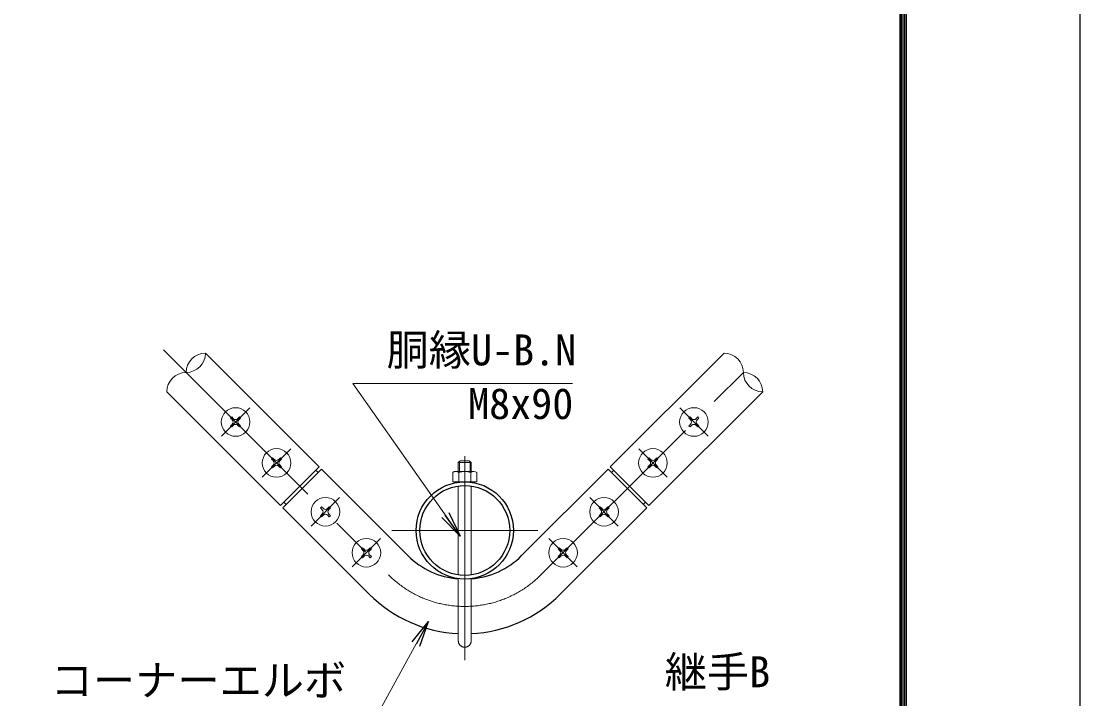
# Model space of a CAD drawing. Units: millimetres, scale not verified. Extents: x -4200 to 4200, y -2970 to 2970.
# Drawn here: x 2555 to 4200, y -161 to 893 of the extents above; entities that cross this region are included whole.
import ezdxf
from ezdxf.enums import TextEntityAlignment as Align

# ---------------------------------------------------------------- set-up
doc = ezdxf.new("R2010")
doc.units = ezdxf.units.MM
doc.header["$LTSCALE"] = 10
doc.linetypes.add('DASHED', pattern=[7.5, 6, -1.5])
doc.linetypes.add('USER1', pattern=[50.8, 31.75, -6.35, 6.35, -6.35])
for name, color, linetype, lineweight in [('0-0_D-STR1', 1, 'Continuous', 25), ('0-1_D-STR3', 3, 'Continuous', 13), ('0-2_D-BMK', 2, 'USER1', 13), ('0-3_D-STR-DIM', 7, 'Continuous', 13), ('0-9_D-STR-TXT', 7, 'Continuous', 13), ('0-C_D-TTL', 7, 'Continuous', 25)]:
    doc.layers.add(name, color=color, linetype=linetype, lineweight=lineweight)
doc.layers.add('0-4_0', color=7, linetype='Continuous')
doc.styles.add('ＭＳ ゴシック', font='')
doc.styles.get('ＭＳ ゴシック').set_extended_font_data('MS Gothic')

# ---------------------------------------------------------------- blocks, each defined once
blk = doc.blocks.new('_Open')
at = {"layer": '0-4_0'}
blk.add_line((-10, 1.667), (0, 0), dxfattribs=at)
blk.add_lwpolyline([(-10, -1.667), (0, 0), (-10, 0)], dxfattribs=at)

msp = doc.modelspace()

# ---------------------------------------------------------------- linework, layer by layer
at = {"layer": '0-0_D-STR1'}
for p, q in [((3017.95, 199.49), (2841.18, 376.26)), ((3470.5, 199.49), (3647.28, 376.26)), ((2957.85, 139.38), (2781.07, 316.16)), ((3530.6, 139.38), (3707.38, 316.16)), ((3017.95, 199.49), (2957.85, 139.38)), ((3470.5, 199.49), (3530.6, 139.38)), ((2961.38, 135.85), (3021.49, 195.95)), ((3021.49, 195.95), (3155.84, 61.6)), ((3332.61, 61.6), (3466.96, 195.95)), ((3466.96, 195.95), (3527.07, 135.85)), ((2961.38, 135.85), (3095.73, 1.5)), ((3392.72, 1.5), (3527.07, 135.85))]:
    msp.add_line(p, q, dxfattribs=at)
for radius in [75.62, 69.88]:
    msp.add_circle((3244.23, 100.62), radius, dxfattribs=at)
for radius, start, end in [(125, 225, 265.41143), (125, 274.58857, 315), (210, 225, 267.2706), (210, 272.7294, 315)]:
    msp.add_arc((3244.23, 149.99), radius, start, end, dxfattribs=at)
at = {"layer": '0-1_D-STR3'}
for p, q in [((2881.99, 277.07), (2880.26, 275.34)), ((2883.05, 272.46), (2880.26, 275.34)), ((2880.26, 263.29), (2883.05, 266.17)), ((2884.88, 274.28), (2881.99, 277.07)), ((2881.99, 261.56), (2884.88, 264.35)), ((2894.05, 277.07), (2891.16, 274.28)), ((2891.16, 264.35), (2894.05, 261.56)), ((2895.78, 275.34), (2892.99, 272.46)), ((2892.99, 266.17), (2895.78, 263.29)), ((2895.78, 275.34), (2894.05, 277.07)), ((3592.67, 275.34), (3594.4, 277.07)), ((3592.67, 275.34), (3595.46, 272.46)), ((3595.46, 266.17), (3592.67, 263.29)), ((3594.4, 277.07), (3597.29, 274.28)), ((3597.29, 264.35), (3594.4, 261.56)), ((3603.57, 274.28), (3606.46, 277.07)), ((3606.46, 261.56), (3603.57, 264.35)), ((3605.4, 272.46), (3608.19, 275.34)), ((3608.19, 263.29), (3605.4, 266.17)), ((3606.46, 277.07), (3608.19, 275.34)), ((2881.99, 261.56), (2880.26, 263.29)), ((2895.78, 263.29), (2894.05, 261.56)), ((3592.67, 263.29), (3594.4, 261.56)), ((3606.46, 261.56), (3608.19, 263.29)), ((2945.63, 213.43), (2943.9, 211.7)), ((2946.69, 208.82), (2943.9, 211.7)), ((2943.9, 199.65), (2946.69, 202.53)), ((2945.63, 197.92), (2943.9, 199.65)), ((2948.52, 210.64), (2945.63, 213.43)), ((2945.63, 197.92), (2948.52, 200.71)), ((2957.69, 213.43), (2954.8, 210.64)), ((2954.8, 200.71), (2957.69, 197.92)), ((2959.42, 211.7), (2956.63, 208.82)), ((2956.63, 202.53), (2959.42, 199.65)), ((2959.42, 211.7), (2957.69, 213.43)), ((2959.42, 199.65), (2957.69, 197.92)), ((3234.23, 192.49), (3234.23, 206.06)), ((3235.98, 192.49), (3235.98, 207.81)), ((3237.23, 209.06), (3251.23, 209.06)), ((3254.23, 206.06), (3251.23, 209.06)), ((3252.48, 192.49), (3252.48, 207.81)), ((3254.23, 192.49), (3254.23, 206.06)), ((3529.03, 211.7), (3530.76, 213.43)), ((3529.03, 211.7), (3531.82, 208.82)), ((3531.82, 202.53), (3529.03, 199.65)), ((3529.03, 199.65), (3530.76, 197.92)), ((3530.76, 213.43), (3533.65, 210.64)), ((3533.65, 200.71), (3530.76, 197.92)), ((3539.93, 210.64), (3542.82, 213.43)), ((3542.82, 197.92), (3539.93, 200.71)), ((3541.76, 208.82), (3544.55, 211.7)), ((3544.55, 199.65), (3541.76, 202.53)), ((3542.82, 213.43), (3544.55, 211.7)), ((3542.82, 197.92), (3544.55, 199.65)), ((3012.65, 194.18), (3016.18, 190.65)), ((3225.48, 176.24), (3225.48, 190.74)), ((3229.42, 192.49), (3258.34, 192.49)), ((3234.85, 190.74), (3234.85, 176.24)), ((3253.6, 190.74), (3253.6, 176.24)), ((3262.98, 176.24), (3262.98, 190.74)), ((3475.8, 194.18), (3472.27, 190.65)), ((3225.48, 176.24), (3262.98, 176.24)), ((3234.23, 175.58), (3234.23, 176.24)), ((3234.23, 31.46), (3234.23, 169.77)), ((3254.23, 175.58), (3254.23, 176.24)), ((3254.23, 31.46), (3254.23, 169.77)), ((2963.15, 144.69), (2966.69, 141.15)), ((3021.65, 137.42), (3019.92, 135.69)), ((3022.71, 132.8), (3019.92, 135.69)), ((3024.53, 134.63), (3021.65, 137.42)), ((3033.7, 137.42), (3030.82, 134.63)), ((3035.43, 135.69), (3032.64, 132.8)), ((3033.7, 137.42), (3035.43, 135.69)), ((3454.75, 137.42), (3453.02, 135.69)), ((3455.81, 132.8), (3453.02, 135.69)), ((3457.64, 134.63), (3454.75, 137.42)), ((3466.81, 137.42), (3463.92, 134.63)), ((3468.54, 135.69), (3465.75, 132.8)), ((3466.81, 137.42), (3468.54, 135.69)), ((3525.3, 144.69), (3521.77, 141.15)), ((3019.92, 123.63), (3022.71, 126.52)), ((3019.92, 123.63), (3021.65, 121.9)), ((3021.65, 121.9), (3024.53, 124.69)), ((3030.82, 124.69), (3033.7, 121.9)), ((3032.64, 126.52), (3035.43, 123.63)), ((3035.43, 123.63), (3033.7, 121.9)), ((3453.02, 123.63), (3455.81, 126.52)), ((3453.02, 123.63), (3454.75, 121.9)), ((3454.75, 121.9), (3457.64, 124.69)), ((3463.92, 124.69), (3466.81, 121.9)), ((3465.75, 126.52), (3468.54, 123.63)), ((3468.54, 123.63), (3466.81, 121.9)), ((3085.28, 73.78), (3083.56, 72.05)), ((3086.34, 69.16), (3083.56, 72.05)), ((3088.17, 70.99), (3085.28, 73.78)), ((3097.34, 73.78), (3094.46, 70.99)), ((3099.07, 72.05), (3096.28, 69.16)), ((3097.34, 73.78), (3099.07, 72.05)), ((3391.11, 73.78), (3389.38, 72.05)), ((3392.17, 69.16), (3389.38, 72.05)), ((3394, 70.99), (3391.11, 73.78)), ((3403.17, 73.78), (3400.28, 70.99)), ((3404.9, 72.05), (3402.11, 69.16)), ((3403.17, 73.78), (3404.9, 72.05)), ((3083.56, 59.99), (3086.34, 62.88)), ((3083.56, 59.99), (3085.28, 58.26)), ((3085.28, 58.26), (3088.17, 61.05)), ((3094.46, 61.05), (3097.34, 58.26)), ((3096.28, 62.88), (3099.07, 59.99)), ((3099.07, 59.99), (3097.34, 58.26)), ((3389.38, 59.99), (3392.17, 62.88)), ((3389.38, 59.99), (3391.11, 58.26)), ((3391.11, 58.26), (3394, 61.05)), ((3400.28, 61.05), (3403.17, 58.26)), ((3402.11, 62.88), (3404.9, 59.99)), ((3404.9, 59.99), (3403.17, 58.26)), ((3234.23, -70.94), (3234.23, 25.65)), ((3254.23, -70.94), (3254.23, 25.65))]:
    msp.add_line(p, q, dxfattribs=at)
msp.add_lwpolyline([(3237.23, 209.06), (3234.23, 206.06), (3254.23, 206.06)], dxfattribs=at)
for centre in [(2888.02, 269.31), (3600.43, 269.31), (2951.66, 205.67), (3536.79, 205.67), (3027.67, 129.66), (3460.78, 129.66), (3091.31, 66.02), (3397.14, 66.02)]:
    msp.add_circle(centre, 22.25, dxfattribs=at)
for centre, radius, start, end in [((2879.68, 269.31), 4.61, 315, 45), ((2888.02, 277.65), 4.61, 225, 315), ((2888.02, 260.98), 4.61, 45, 135), ((2896.36, 269.31), 4.61, 135, 225), ((3592.09, 269.31), 4.61, 315, 45), ((3600.43, 277.65), 4.61, 225, 315), ((3600.43, 260.98), 4.61, 45, 135), ((3608.77, 269.31), 4.61, 135, 225), ((2943.32, 205.67), 4.61, 315, 45), ((2951.66, 214.01), 4.61, 225, 315), ((2951.66, 197.34), 4.61, 45, 135), ((2960, 205.67), 4.61, 135, 225), ((3528.45, 205.67), 4.61, 315, 45), ((3536.79, 214.01), 4.61, 225, 315), ((3536.79, 197.34), 4.61, 45, 135), ((3545.13, 205.67), 4.61, 135, 225), ((3230.16, 185.49), 7.04, 48.21899, 131.78101), ((3244.23, 166.5), 25.99, 68.85295, 111.14705), ((3258.29, 185.34), 7.15, 49.0514, 130.9486), ((3019.34, 129.66), 4.61, 315, 45), ((3027.67, 138), 4.61, 225, 315), ((3036.01, 129.66), 4.61, 135, 225), ((3452.44, 129.66), 4.61, 315, 45), ((3460.78, 138), 4.61, 225, 315), ((3469.12, 129.66), 4.61, 135, 225), ((3027.67, 121.32), 4.61, 45, 135), ((3460.78, 121.32), 4.61, 45, 135), ((3082.98, 66.02), 4.61, 315, 45), ((3091.31, 74.36), 4.61, 225, 315), ((3099.65, 66.02), 4.61, 135, 225), ((3388.8, 66.02), 4.61, 315, 45), ((3397.14, 74.36), 4.61, 225, 315), ((3405.48, 66.02), 4.61, 135, 225), ((3091.31, 57.68), 4.61, 45, 135), ((3397.14, 57.68), 4.61, 45, 135)]:
    msp.add_arc(centre, radius, start, end, dxfattribs=at)
at = {"layer": '0-1_D-STR3', "linetype": 'DASHED'}
msp.add_arc((3244.23, -70.94), 10, 180, 0, dxfattribs=at)
at = {"layer": '0-2_D-BMK'}
for p, q in [((2775.77, 381.57), (3125.79, 31.55)), ((3362.67, 31.55), (3712.68, 381.57)), ((2910.12, 291.41), (2865.92, 247.22)), ((3578.33, 291.41), (3622.53, 247.22)), ((3244.23, -101.25), (3244.23, 232.08)), ((2973.76, 227.77), (2929.56, 183.58)), ((3514.69, 227.77), (3558.89, 183.58)), ((3049.77, 151.76), (3005.58, 107.56)), ((3438.68, 151.76), (3482.87, 107.56)), ((3357.66, 100.62), (3130.79, 100.62)), ((3113.41, 88.12), (3069.22, 43.92)), ((3375.04, 88.12), (3419.23, 43.92))]:
    msp.add_line(p, q, dxfattribs=at)
msp.add_arc((3244.23, 149.99), 167.5, 225, 315, dxfattribs=at)
at = {"layer": '0-3_D-STR-DIM'}
for centre, start, end in [((2841.27, 346.12), 90.18146, 179.81854), ((2811.03, 376.36), 270.18146, 359.81854), ((3647.18, 346.12), 0.18146, 89.81854), ((2811.22, 316.06), 90.18146, 179.81854), ((3707.48, 346.31), 180.18146, 269.81854), ((3677.23, 316.06), 0.18146, 89.81854)]:
    msp.add_arc(centre, 30.15, start, end, dxfattribs=at)
at = {"layer": '0-9_D-STR-TXT'}
for points in [[(3411.85, 328.94), (3070.31, 328.94), (3235.88, 93.46)], [(2610.83, -184.59), (3109.21, -184.59), (3186.72, -42.56)]]:
    msp.add_lwpolyline(points, dxfattribs=at)
at = {"layer": '0-C_D-TTL', "color": 2}
msp.add_lwpolyline([(-4199.68, 2970.23), (4200.32, 2970.23), (4200.32, -2969.77), (-4199.68, -2969.77)], close=True, dxfattribs=at)
at = {"layer": '0-C_D-TTL'}
for points in [[(-3929.68, 2750.23), (3930.32, 2750.23), (3930.32, -2749.77), (-3929.68, -2749.77)], [(-3927.18, 2747.73), (3927.82, 2747.73), (3927.82, -2747.27), (-3927.18, -2747.27)], [(-3924.68, 2745.23), (3925.32, 2745.23), (3925.32, -2744.77), (-3924.68, -2744.77)], [(-3922.18, 2742.73), (3922.82, 2742.73), (3922.82, -2742.27), (-3922.18, -2742.27)], [(-3919.68, 2740.23), (3920.32, 2740.23), (3920.32, -2739.77), (-3919.68, -2739.77)]]:
    msp.add_lwpolyline(points, close=True, dxfattribs=at)

# ---------------------------------------------------------------- block references
at = {"layer": '0-9_D-STR-TXT', "xscale": 4, "yscale": 4}
for p, rotation in [((3237.03, 91.83), 305.11159), ((3187.68, -40.81), 61.37782)]:
    msp.add_blockref('_Open', p, dxfattribs=dict(at, rotation=rotation))

# ---------------------------------------------------------------- texts
at = {"layer": '0-9_D-STR-TXT', "style": 'ＭＳ ゴシック'}
for s, p in [('胴縁U-B.N', (3122.76, 342.93)), ('M8x90', (3249.41, 259.5)), ('継手B', (3555.11, -157.59)), ('コーナーエルボ', (2600.67, -170.86))]:
    msp.add_text(s, height=48.09, dxfattribs=at).set_placement(p, align=Align.BOTTOM_LEFT)

doc.saveas('drawing.dxf')
